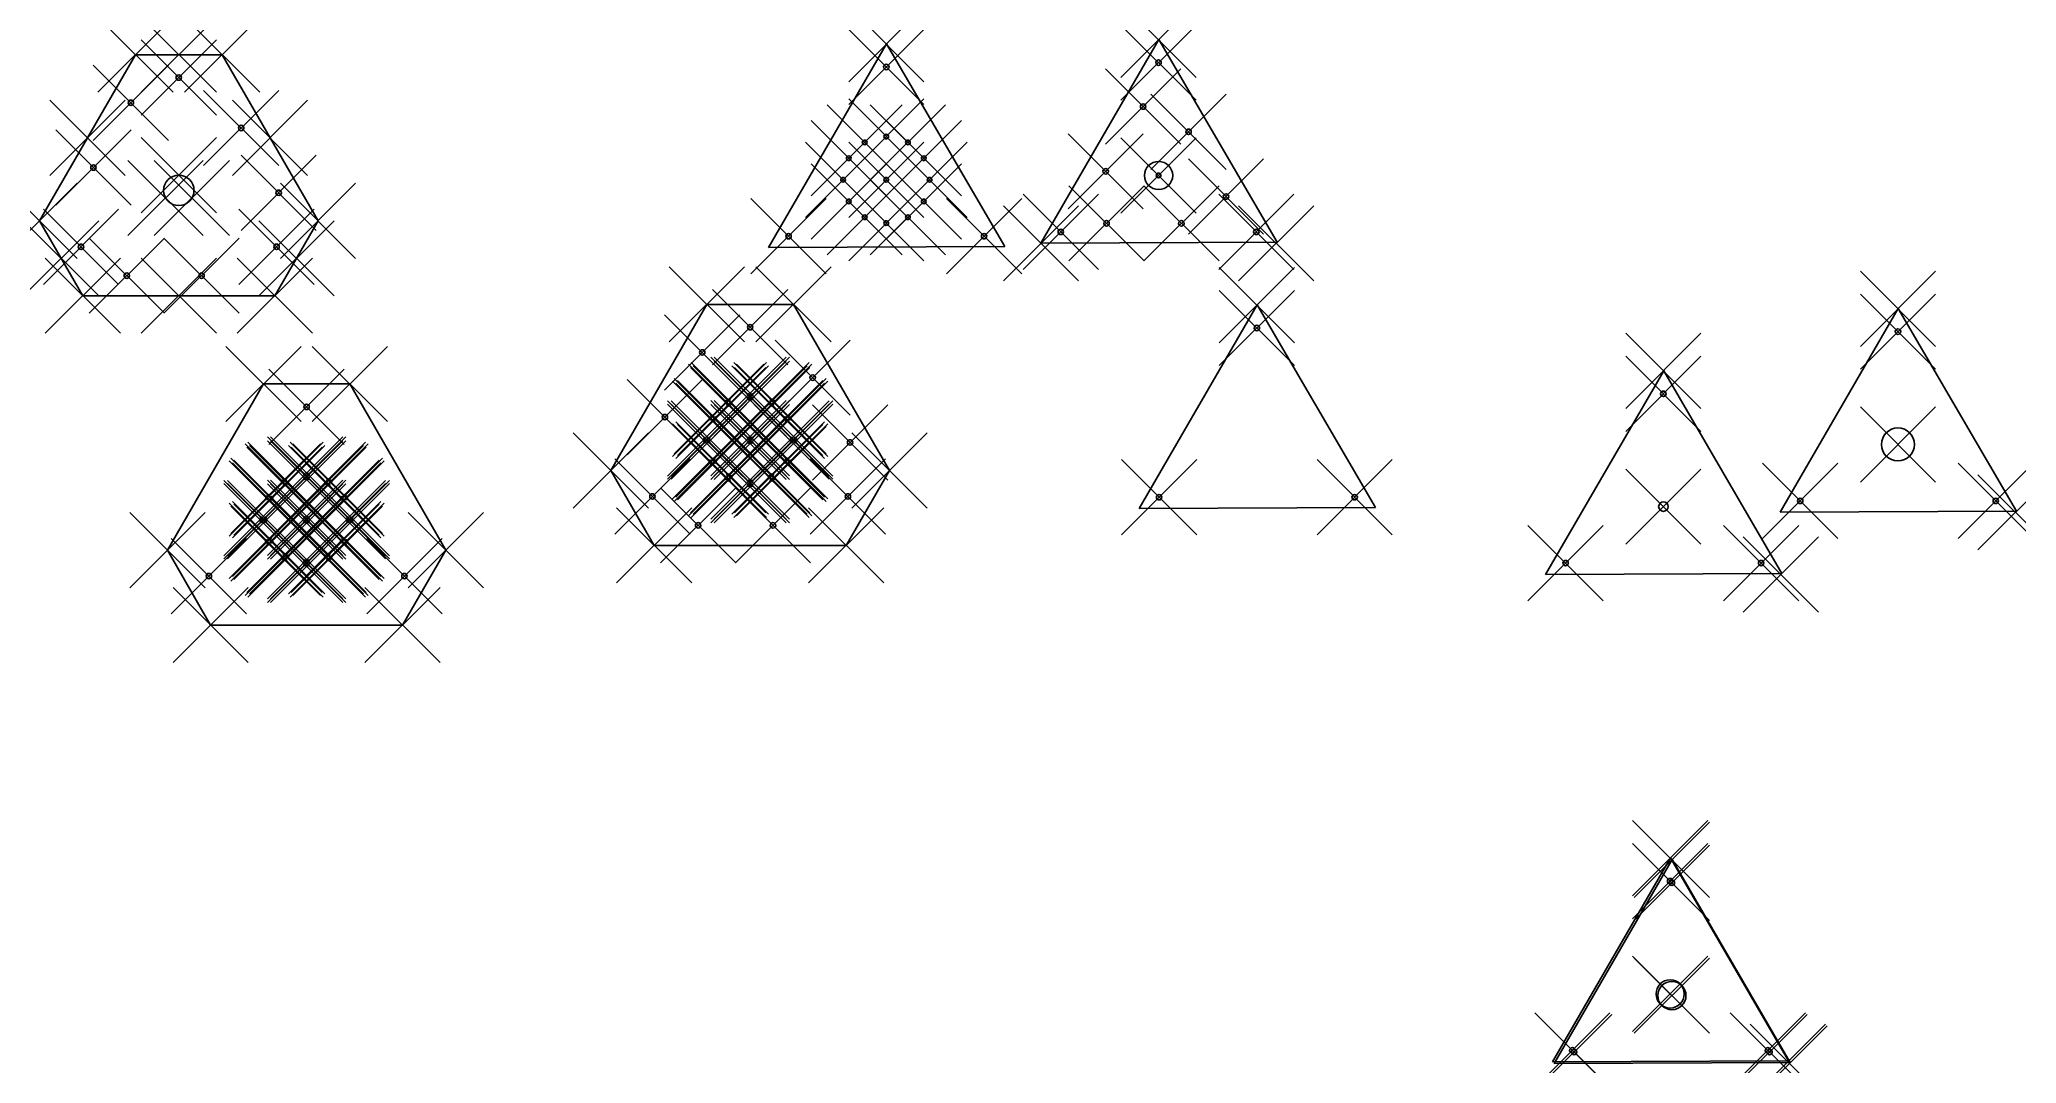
# Model space of a CAD drawing. Header units: millimetres. Extents: x -18.9 to 33.7, y -16.6 to 10.6.
import ezdxf

# ---------------------------------------------------------------- set-up
doc = ezdxf.new("R2010")
doc.units = ezdxf.units.MM
doc.header["$PDMODE"] = 3

msp = doc.modelspace()

# ---------------------------------------------------------------- linework, layer by layer
for p, q in [((0.487, 5.117), (3.627, 10.534)), ((3.627, 10.534), (6.766, 5.143)), ((7.722, 5.232), (10.862, 10.649)), ((10.862, 10.649), (14.002, 5.258)), ((-16.334, 10.246), (-18.884, 5.829)), ((-14.034, 10.246), (-16.334, 10.246)), ((-11.484, 5.829), (-14.034, 10.246)), ((-18.884, 5.829), (-17.734, 3.838)), ((-12.634, 3.838), (-11.484, 5.829)), ((14.002, 5.258), (7.722, 5.232)), ((6.766, 5.143), (0.487, 5.117)), ((-17.734, 3.838), (-12.634, 3.838)), ((-1.15, 3.608), (-3.7, -0.808)), ((1.15, 3.608), (-1.15, 3.608)), ((3.7, -0.808), (1.15, 3.608)), ((10.335, -1.823), (13.475, 3.594)), ((13.475, 3.594), (16.615, -1.797)), ((27.371, -1.919), (30.511, 3.498)), ((30.511, 3.498), (33.651, -1.893)), ((21.136, -3.572), (24.276, 1.845)), ((24.276, 1.845), (27.416, -3.546)), ((-12.936, 1.491), (-15.486, -2.926)), ((-10.637, 1.491), (-12.936, 1.491)), ((-8.087, -2.926), (-10.637, 1.491)), ((-3.7, -0.808), (-2.55, -2.8)), ((2.55, -2.8), (3.7, -0.808)), ((16.615, -1.797), (10.335, -1.823)), ((33.651, -1.893), (27.371, -1.919)), ((-15.486, -2.926), (-14.337, -4.917)), ((-9.236, -4.917), (-8.087, -2.926)), ((-2.55, -2.8), (2.55, -2.8)), ((27.416, -3.546), (21.136, -3.572)), ((-14.337, -4.917), (-9.236, -4.917)), ((21.317, -16.527), (24.456, -11.11)), ((21.362, -16.572), (24.501, -11.155)), ((24.456, -11.11), (27.596, -16.501)), ((24.501, -11.155), (27.641, -16.546)), ((27.596, -16.501), (21.317, -16.527)), ((27.641, -16.546), (21.362, -16.572))]:
    msp.add_line(p, q)
for centre, radius in [((3.618, 9.919), 0.072), ((10.853, 10.034), 0.072), ((-15.184, 9.638), 0.072), ((-16.457, 8.968), 0.072), ((10.442, 8.867), 0.072), ((-13.524, 8.297), 0.072), ((3.043, 7.915), 0.0625), ((3.618, 8.069), 0.0625), ((4.193, 7.915), 0.0625), ((11.651, 8.195), 0.072), ((2.622, 7.494), 0.0625), ((4.614, 7.494), 0.0625), ((10.853, 7.034), 0.375), ((-17.451, 7.246), 0.072), ((-15.184, 6.638), 0.404), ((2.468, 6.919), 0.0625), ((3.618, 6.919), 0.0625), ((4.768, 6.919), 0.0625), ((9.448, 7.145), 0.072), ((10.853, 7.034), 0.0625), ((-12.529, 6.575), 0.072), ((2.622, 6.344), 0.0625), ((4.614, 6.344), 0.0625), ((12.645, 6.473), 0.072), ((3.043, 5.923), 0.0625), ((3.618, 5.769), 0.0625), ((4.193, 5.923), 0.0625), ((9.471, 5.762), 0.072), ((11.459, 5.762), 0.072), ((1.02, 5.419), 0.072), ((6.216, 5.419), 0.072), ((8.255, 5.534), 0.072), ((13.451, 5.534), 0.072), ((-17.782, 5.138), 0.072), ((-12.586, 5.138), 0.072), ((-16.566, 4.37), 0.072), ((-14.578, 4.37), 0.072), ((0, 3), 0.072), ((13.466, 2.979), 0.072), ((30.502, 2.883), 0.072), ((-1.273, 2.331), 0.072), ((1.661, 1.659), 0.072), ((-0.564, 1.06), 0.03), ((-0.042, 1.2), 0.03), ((-0.042, 1.1), 0.03), ((0.042, 1.2), 0.03), ((0.042, 1.1), 0.03), ((0.564, 1.06), 0.03), ((24.267, 1.23), 0.072), ((-11.787, 0.883), 0.072), ((-2.267, 0.609), 0.072), ((-1.06, 0.564), 0.03), ((-1.018, 0.636), 0.03), ((-0.973, 0.514), 0.03), ((-0.932, 0.586), 0.03), ((-0.636, 1.018), 0.03), ((-0.586, 0.932), 0.03), ((-0.514, 0.973), 0.03), ((0.514, 0.973), 0.03), ((0.586, 0.932), 0.03), ((0.636, 1.018), 0.03), ((0.932, 0.586), 0.03), ((0.973, 0.514), 0.03), ((1.018, 0.636), 0.03), ((1.06, 0.564), 0.03), ((-1.2, 0.042), 0.03), ((-1.1, 0.042), 0.03), ((-0.042, 0.05), 0.03), ((0.042, 0.05), 0.03), ((1.1, 0.042), 0.03), ((1.2, 0.042), 0.03), ((2.655, -0.063), 0.072), ((30.502, -0.117), 0.438), ((-1.2, -0.042), 0.03), ((-1.1, -0.042), 0.03), ((-0.973, -0.514), 0.03), ((-0.042, -0.05), 0.03), ((0.042, -0.05), 0.03), ((0.973, -0.514), 0.03), ((1.1, -0.042), 0.03), ((1.2, -0.042), 0.03), ((-12.351, -1.057), 0.03), ((-11.828, -0.917), 0.03), ((-11.828, -1.017), 0.03), ((-11.745, -0.917), 0.03), ((-11.745, -1.017), 0.03), ((-11.222, -1.057), 0.03), ((-1.06, -0.564), 0.03), ((-1.018, -0.636), 0.03), ((-0.932, -0.586), 0.03), ((-0.636, -1.018), 0.03), ((-0.586, -0.932), 0.03), ((-0.564, -1.06), 0.03), ((-0.514, -0.973), 0.03), ((0.514, -0.973), 0.03), ((0.564, -1.06), 0.03), ((0.586, -0.932), 0.03), ((0.636, -1.018), 0.03), ((0.932, -0.586), 0.03), ((1.018, -0.636), 0.03), ((1.06, -0.564), 0.03), ((-12.846, -1.553), 0.03), ((-12.805, -1.481), 0.03), ((-12.76, -1.603), 0.03), ((-12.718, -1.531), 0.03), ((-12.422, -1.099), 0.03), ((-12.372, -1.185), 0.03), ((-12.301, -1.144), 0.03), ((-11.272, -1.144), 0.03), ((-11.201, -1.185), 0.03), ((-11.151, -1.099), 0.03), ((-10.855, -1.531), 0.03), ((-10.813, -1.603), 0.03), ((-10.768, -1.481), 0.03), ((-10.727, -1.553), 0.03), ((-2.598, -1.5), 0.072), ((-0.042, -1.1), 0.03), ((-0.042, -1.2), 0.03), ((0.042, -1.1), 0.03), ((0.042, -1.2), 0.03), ((2.598, -1.5), 0.072), ((10.868, -1.521), 0.072), ((16.064, -1.521), 0.072), ((27.904, -1.617), 0.072), ((33.1, -1.617), 0.072), ((-12.987, -2.076), 0.03), ((-12.887, -2.076), 0.03), ((-11.828, -2.067), 0.03), ((-11.745, -2.067), 0.03), ((-10.687, -2.076), 0.03), ((-10.587, -2.076), 0.03), ((24.267, -1.77), 0.125), ((-12.987, -2.159), 0.03), ((-12.887, -2.159), 0.03), ((-12.76, -2.631), 0.03), ((-11.828, -2.167), 0.03), ((-11.745, -2.167), 0.03), ((-10.813, -2.631), 0.03), ((-10.687, -2.159), 0.03), ((-10.587, -2.159), 0.03), ((-1.382, -2.268), 0.072), ((0.606, -2.268), 0.072), ((-12.846, -2.681), 0.03), ((-12.805, -2.753), 0.03), ((-12.718, -2.703), 0.03), ((-12.422, -3.136), 0.03), ((-12.372, -3.049), 0.03), ((-12.351, -3.177), 0.03), ((-12.301, -3.091), 0.03), ((-11.272, -3.091), 0.03), ((-11.222, -3.177), 0.03), ((-11.201, -3.049), 0.03), ((-11.151, -3.136), 0.03), ((-10.855, -2.703), 0.03), ((-10.768, -2.753), 0.03), ((-10.727, -2.681), 0.03), ((-14.385, -3.617), 0.072), ((-11.828, -3.217), 0.03), ((-11.828, -3.317), 0.03), ((-11.745, -3.217), 0.03), ((-11.745, -3.317), 0.03), ((-9.188, -3.617), 0.072), ((21.669, -3.27), 0.072), ((26.865, -3.27), 0.072), ((24.448, -11.725), 0.072), ((24.493, -11.77), 0.072), ((24.448, -14.725), 0.375), ((24.493, -14.77), 0.375), ((21.849, -16.225), 0.072), ((21.895, -16.27), 0.072), ((27.046, -16.225), 0.072), ((27.091, -16.27), 0.072)]:
    msp.add_circle(centre, radius)
for p in [(3.618, 10.527), (10.853, 10.643), (-16.334, 10.246), (-16.334, 10.246), (-16.334, 10.246), (-15.184, 10.246), (-14.034, 10.246), (-14.034, 10.246), (10.853, 10.034), (-15.184, 9.638), (3.618, 9.919), (-16.457, 8.968), (10.442, 8.867), (-17.609, 8.038), (-13.524, 8.297), (-12.759, 8.038), (3.043, 7.915), (3.618, 8.069), (4.193, 7.915), (11.651, 8.195), (2.622, 7.494), (4.614, 7.494), (-17.451, 7.246), (-15.184, 7.042), (2.468, 6.919), (3.618, 6.919), (4.768, 6.919), (9.448, 7.145), (10.853, 7.034), (-15.534, 6.436), (-14.834, 6.436), (-12.529, 6.575), (2.622, 6.344), (4.614, 6.344), (12.645, 6.473), (-18.884, 5.829), (-11.484, 5.829), (3.043, 5.923), (4.193, 5.923), (1.02, 5.419), (3.618, 5.769), (6.216, 5.419), (8.255, 5.534), (9.471, 5.762), (11.459, 5.762), (13.451, 5.534), (-18.309, 4.833), (-17.782, 5.138), (-12.586, 5.138), (-12.059, 4.833), (7.728, 5.23), (13.978, 5.23), (13.978, 5.23), (13.978, 5.23), (13.978, 5.23), (-16.566, 4.37), (-14.578, 4.37), (-17.734, 3.838), (-15.184, 3.838), (-15.184, 3.838), (-15.184, 3.838), (-15.184, 3.838), (-12.634, 3.838), (-1.15, 3.608), (1.15, 3.608), (13.466, 3.587), (30.502, 3.491), (0, 3), (13.466, 2.979), (30.502, 2.883), (-1.273, 2.331), (1.661, 1.659), (24.267, 1.838), (-12.936, 1.491), (-10.637, 1.491), (-0.564, 1.06), (-0.042, 1.2), (-0.042, 1.1), (0.042, 1.2), (0.042, 1.1), (0.564, 1.06), (24.267, 1.23), (-11.787, 0.883), (-2.267, 0.609), (-1.06, 0.564), (-1.018, 0.636), (-0.932, 0.586), (-0.636, 1.018), (-0.586, 0.932), (-0.514, 0.973), (0.514, 0.973), (0.586, 0.932), (0.636, 1.018), (0.932, 0.586), (1.018, 0.636), (1.06, 0.564), (-1.2, 0.042), (-1.1, 0.042), (-0.973, 0.514), (-0.042, 0.05), (0.042, 0.05), (0.973, 0.514), (1.1, 0.042), (1.2, 0.042), (-1.2, -0.042), (-1.1, -0.042), (-0.973, -0.514), (-0.042, -0.05), (0.042, -0.05), (0.973, -0.514), (1.1, -0.042), (1.2, -0.042), (2.655, -0.063), (30.502, -0.117), (-11.828, -0.917), (-11.828, -1.017), (-11.745, -0.917), (-11.745, -1.017), (-3.7, -0.808), (-1.06, -0.564), (-1.018, -0.636), (-0.932, -0.586), (-0.636, -1.018), (-0.636, -1.018), (-0.586, -0.932), (-0.514, -0.973), (0.514, -0.973), (0.586, -0.932), (0.636, -1.018), (0.932, -0.586), (1.018, -0.636), (1.06, -0.564), (3.7, -0.808), (-12.846, -1.553), (-12.805, -1.481), (-12.718, -1.531), (-12.422, -1.099), (-12.372, -1.185), (-12.351, -1.057), (-12.301, -1.144), (-11.272, -1.144), (-11.222, -1.057), (-11.201, -1.185), (-11.151, -1.099), (-10.855, -1.531), (-10.768, -1.481), (-10.727, -1.553), (-2.598, -1.5), (-0.564, -1.06), (-0.042, -1.1), (-0.042, -1.2), (0.042, -1.1), (0.042, -1.2), (0.564, -1.06), (2.598, -1.5), (10.868, -1.521), (16.064, -1.521), (-12.987, -2.076), (-12.887, -2.076), (-12.76, -1.603), (-11.828, -2.067), (-11.745, -2.067), (-10.813, -1.603), (-10.687, -2.076), (-10.587, -2.076), (24.267, -1.77), (27.904, -1.617), (33.1, -1.617), (33.627, -1.921), (33.627, -1.921), (33.627, -1.921), (33.627, -1.921), (-12.987, -2.159), (-12.887, -2.159), (-11.828, -2.167), (-11.745, -2.167), (-10.687, -2.159), (-10.587, -2.159), (-1.382, -2.268), (0.606, -2.268), (-15.486, -2.926), (-12.846, -2.681), (-12.805, -2.753), (-12.76, -2.631), (-12.718, -2.703), (-12.422, -3.136), (-12.422, -3.136), (-12.372, -3.049), (-12.301, -3.091), (-11.272, -3.091), (-11.201, -3.049), (-11.151, -3.136), (-10.855, -2.703), (-10.813, -2.631), (-10.768, -2.753), (-10.727, -2.681), (-8.087, -2.926), (-2.55, -2.8), (2.55, -2.8), (-14.385, -3.617), (-12.351, -3.177), (-11.828, -3.217), (-11.828, -3.317), (-11.745, -3.217), (-11.745, -3.317), (-11.222, -3.177), (-9.188, -3.617), (21.669, -3.27), (26.865, -3.27), (27.392, -3.574), (27.392, -3.574), (27.392, -3.574), (27.392, -3.574), (-14.337, -4.917), (-9.236, -4.917), (24.448, -11.117), (24.493, -11.162), (24.448, -11.725), (24.493, -11.77), (24.448, -14.725), (24.493, -14.77), (21.849, -16.225), (21.895, -16.27), (27.046, -16.225), (27.091, -16.27), (27.573, -16.529), (27.573, -16.529), (27.573, -16.529), (27.573, -16.529), (27.618, -16.574), (27.618, -16.574), (27.618, -16.574), (27.618, -16.574)]:
    msp.add_point(p)

doc.saveas('drawing.dxf')
